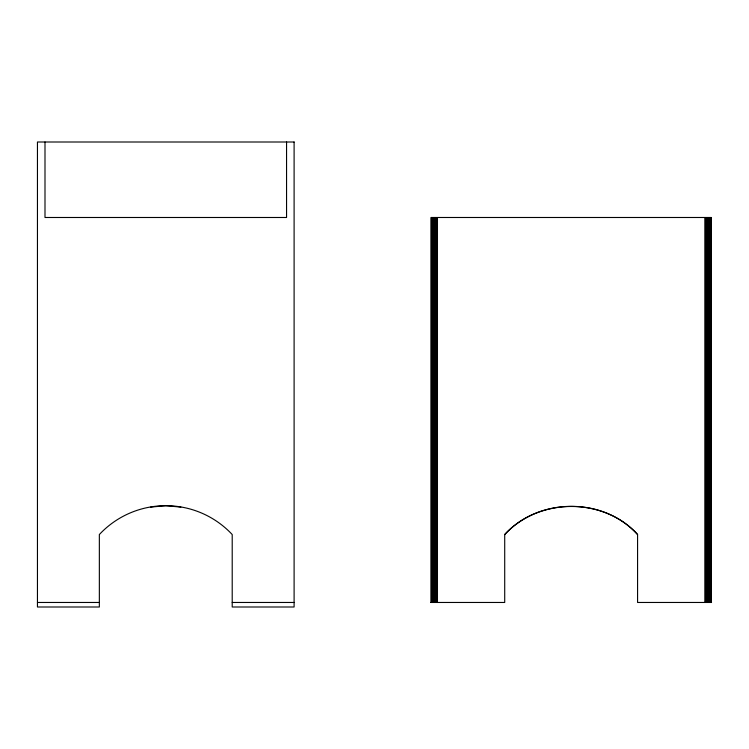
<?xml version="1.0" encoding="UTF-8"?>
<svg xmlns="http://www.w3.org/2000/svg" width="749" height="749" viewBox="0 0 749 749"><rect width="100%" height="100%" fill="white"/><g stroke="black" fill="none" stroke-linecap="round" stroke-linejoin="round"><path stroke-width="1.12" d="M430.741 602.468L504.714 602.468L504.714 534.533C538.7 497.121 603.703 496.802 637.577 534.533L637.577 602.468L711.55 602.468M504.714 534.533C538.906 497.345 603.535 496.896 637.577 534.533M150.68 507.11L165.782 505.697L180.874 507.11M37.45 602.468L99.345 602.468M232.209 602.468L294.104 602.468M711.241 602.468L711.241 217.491L431.049 217.491L431.049 602.468M710.857 217.491L710.857 602.468M710.333 217.491L710.333 602.468M709.678 217.491L709.678 602.468M708.9 217.491L708.9 602.468M708.002 217.491L708.002 602.468M707.019 217.491L707.019 602.468M705.961 217.491L705.961 602.468M704.837 217.491L704.837 602.468M437.453 217.491L437.453 602.468M436.33 217.491L436.33 602.468M435.263 217.491L435.263 602.468M434.28 217.491L434.28 602.468M433.39 217.491L433.39 602.468M432.613 217.491L432.613 602.468M431.948 217.491L431.948 602.468M431.424 217.491L431.424 602.468M286.558 142.001L286.558 217.491L44.996 217.491L44.996 142.001M294.104 142.001L37.45 142.001L37.45 606.999L99.345 606.999L99.345 534.533A90.929 90.929 0 0 1 232.209 534.533L232.209 606.999L294.104 606.999L294.104 142.001"/></g></svg>
